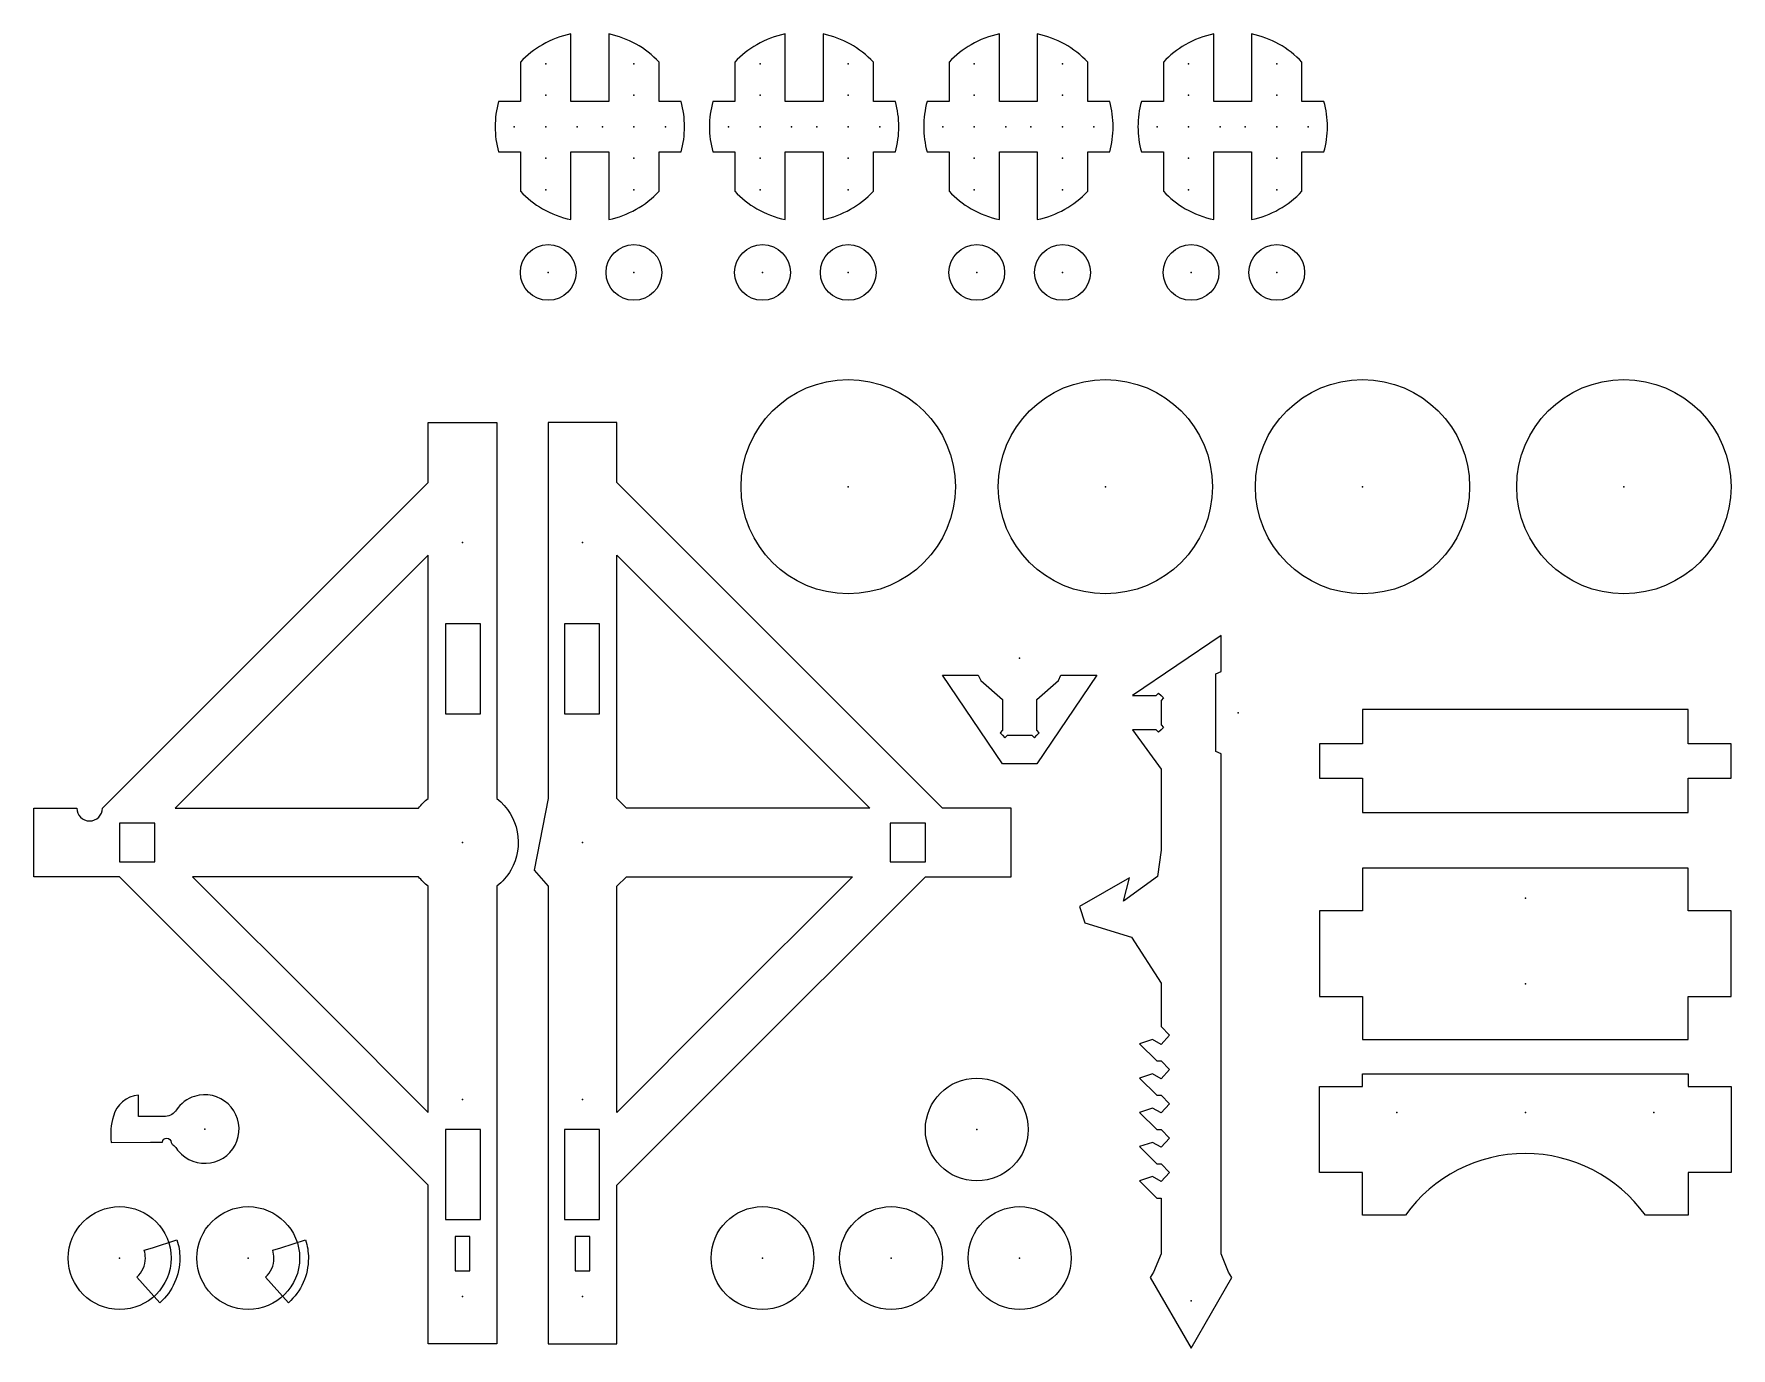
# Model space of a CAD drawing. Header units: millimetres. Extents: x 0 to 396, y -1 to 306.
import ezdxf

# ---------------------------------------------------------------- set-up
doc = ezdxf.new("R2010")
doc.units = ezdxf.units.MM
for name, color, linetype in [('CATAPULTE', 70, 'Continuous'), ('CHASSIS', 70, 'Continuous'), ('DIVERS_MECANIQUE', 70, 'Continuous'), ('ROUES', 70, 'Continuous'), ('TRAVERSES', 70, 'Continuous')]:
    doc.layers.add(name, color=color, linetype=linetype)

msp = doc.modelspace()

# ---------------------------------------------------------------- linework, layer by layer
at = {"layer": 'CATAPULTE'}
for points in [[(263, 74, 0), (265, 72, 0), (263, 69.86, 0), (261, 71, 0), (258, 70, 0), (262, 66, 0), (263, 66, 0), (265, 64, 0), (263, 61.86, 0), (261, 63, 0), (258, 62, 0), (262, 58, 0), (263, 58, 0), (265, 56, 0), (263, 53.86, 0), (261, 55, 0), (258, 54, 0), (262, 50, 0), (263, 50, 0), (265, 48, 0), (263, 45.86, 0), (261, 47, 0), (258, 46, 0), (262, 42, 0), (263, 42, 0), (265, 40, 0), (263, 37.86, 0), (261, 39, 0), (258, 38, 0), (262, 34, 0), (263, 34, 0), (263, 20.97, 0), (261.27, 16.7, 0), (260.47, 15.5, 0), (270, -1, 0), (279.53, 15.5, 0), (278.73, 16.7, 0), (277, 20.97, 0), (277, 80, 0), (277, 117.27, 0), (277, 122.27, 0), (277, 137.63, 0), (275.78, 138.23, 0), (275.78, 156.31, 0), (277, 156.91, 0), (277, 165.27, 0), (256.32, 151.27, 0), (261.85, 151.27, 0), (262.43, 151.84, 0), (263, 151.27, 0), (263.57, 150.7, 0), (263, 150.12, 0), (263, 144.41, 0), (263.57, 143.84, 0), (263, 143.27, 0), (262.43, 142.7, 0), (261.85, 143.27, 0), (256.32, 143.27, 0), (263, 134.07, 0), (263, 121.27, 0), (263, 117.27, 0), (263, 115.19, 0), (262.19, 109.06, 0), (254.25, 103.26, 0), (255.62, 108.75, 0), (243.94, 102.04, 0), (245.21, 98.24, 0), (256.11, 94.9, 0), (263, 84.14, 0), (263, 80, 0)], [(226, 135.32, 0), (212, 156, 0), (220.36, 156, 0), (220.96, 154.78, 0), (226, 150.36, 0), (226, 148.36, 0), (226, 143.15, 0), (225.43, 142.57, 0), (226, 142, 0), (226.57, 141.43, 0), (227.15, 142, 0), (230, 142, 0), (232.85, 142, 0), (233.43, 141.43, 0), (234, 142, 0), (234.57, 142.57, 0), (234, 143.15, 0), (234, 148.36, 0), (234, 150.36, 0), (239.04, 154.78, 0), (239.64, 156, 0), (248, 156, 0), (234, 135.32, 0)]]:
    msp.add_polyline3d(points, close=True, dxfattribs=at)
for p in [(230, 160), (281, 147.27), (270, 10)]:
    msp.add_point(p, dxfattribs=at)
at = {"layer": 'CHASSIS'}
for points in [[(16, 125), (23.49, 132.49), (78, 187), (92, 201), (92, 207), (92, 215), (108, 215), (108, 207), (108, 197), (108, 127.25, -0.373985), (111.26, 110.5, -0.096378), (108, 106.75), (108, 47), (108, 7), (108, 0), (92, 0), (92, 7), (92, 15), (92, 29), (92, 37), (68, 61), (20, 109), (12, 109), (0, 109), (0, 125), (10, 125, 1)], [(92, 127.25), (92, 170.03), (92, 184.03), (78, 170.03), (32.97, 125), (46.97, 125), (89.75, 125, -0.061339)], [(89.75, 109), (60.97, 109), (36.97, 109), (68, 77.97), (92, 53.97), (92, 63.97), (92, 77.97), (92, 106.75, -0.061339)]]:
    msp.add_lwpolyline(points, format="xyb", close=True, dxfattribs=at)
for points in [[(96, 147), (104.2, 147), (104.2, 168), (96, 168)], [(123.8, 147), (132, 147), (132, 168), (123.8, 168)], [(20, 112.5), (28.2, 112.5), (28.2, 121.5), (20, 121.5)], [(199.8, 112.5), (208, 112.5), (208, 121.5), (199.8, 121.5)], [(96, 29), (104.2, 29), (104.2, 50), (96, 50)], [(123.8, 29), (132, 29), (132, 50), (123.8, 50)], [(98.3, 17), (101.7, 17), (101.7, 25), (98.3, 25)], [(126.3, 17), (129.7, 17), (129.7, 25), (126.3, 25)]]:
    msp.add_lwpolyline(points, close=True, dxfattribs=at)
for points in [[(212, 125, 0), (204.51, 132.49, 0), (150, 187, 0), (136, 201, 0), (136, 207, 0), (136, 215, 0), (120, 215, 0), (120, 207, 0), (120, 197, 0), (120, 127.25, 0), (116.74, 110.5, 0), (120, 106.75, 0), (120, 47, 0), (120, 7, 0), (120, 0, 0), (136, 0, 0), (136, 7, 0), (136, 15, 0), (136, 29, 0), (136, 37, 0), (160, 61, 0), (208, 109, 0), (216, 109, 0), (228, 109, 0), (228, 125, 0), (218, 125, 0)], [(136, 127.25, 0), (136, 170.03, 0), (136, 184.03, 0), (150, 170.03, 0), (195.03, 125, 0), (181.03, 125, 0), (138.25, 125, 0)], [(138.25, 109, 0), (167.03, 109, 0), (191.03, 109, 0), (160, 77.97, 0), (136, 53.97, 0), (136, 63.97, 0), (136, 77.97, 0), (136, 106.75, 0)]]:
    msp.add_polyline3d(points, close=True, dxfattribs=at)
for p in [(100, 187), (128, 187), (100, 117), (128, 117), (100, 57), (128, 57), (100, 11), (128, 11)]:
    msp.add_point(p, dxfattribs=at)
at = {"layer": 'DIVERS_MECANIQUE'}
for points in [[(32.44, 46.42, -0.08705), (33.27, 45.57, 0.055682), (34.43, 44.23, 0.57735), (47.66, 48.33, 0.57735), (37.49, 57.74, 0.170854), (33.23, 54.57, -0.237798), (30.73, 53.06), (29.53, 53.05), (27.34, 53.04), (25.85, 53.04), (24.39, 53.03), (24.37, 58.03, 0.315409), (18.53, 53.11, 0.095901), (18, 47), (27.22, 47.04), (27.37, 47.04), (30, 47.06, -0.93261), (32, 47, 0.111487)], [(27.63, 22.42), (33.38, 24.24, -0.076855), (34.04, 20, -0.212451), (29.4, 9.57), (25.36, 14.06), (24.02, 15.54, 0.212451), (26, 20, 0.076855), (25.72, 21.81)], [(57.63, 22.42), (63.38, 24.24, -0.076855), (64.04, 20, -0.212451), (59.4, 9.57), (55.36, 14.06), (54.02, 15.54, 0.212451), (56, 20, 0.076855), (55.72, 21.81)]]:
    msp.add_lwpolyline(points, format="xyb", close=True, dxfattribs=at)
msp.add_lwpolyline([(32.44, 46.42, 0.017627), (32.54, 46.35)], format="xyb", dxfattribs=at)
for centre in [(220, 50), (20, 20), (50, 20), (170, 20), (200, 20), (230, 20)]:
    msp.add_circle(centre, 12, dxfattribs=at)
for p in [(39.86, 50.1), (220, 50), (20, 20), (50, 20), (170, 20), (200, 20), (230, 20)]:
    msp.add_point(p, dxfattribs=at)
at = {"layer": 'ROUES'}
for points in [[(145.88, 299.06, 0.156233), (134.12, 305.65), (134.12, 289.88), (125.3, 289.88), (125.3, 305.65, 0.080849), (118.66, 303.14, 0.074444), (113.54, 299.06), (113.54, 289.88), (108.41, 289.88, 0.13548), (108.41, 278.12), (113.54, 278.12), (113.54, 268.94, 0.074444), (118.66, 264.86, 0.080849), (125.3, 262.35), (125.3, 278.12), (134.12, 278.12), (134.12, 262.35, 0.156233), (145.88, 268.94), (145.88, 278.12), (151.01, 278.12, 0.067432), (151.81, 284, 0.067432), (151.01, 289.88), (145.88, 289.88)], [(195.88, 299.06, 0.156233), (184.12, 305.65), (184.12, 289.88), (175.3, 289.88), (175.3, 305.65, 0.080849), (168.66, 303.14, 0.074444), (163.54, 299.06), (163.54, 289.88), (158.41, 289.88, 0.13548), (158.41, 278.12), (163.54, 278.12), (163.54, 268.94, 0.074444), (168.66, 264.86, 0.080849), (175.3, 262.35), (175.3, 278.12), (184.12, 278.12), (184.12, 262.35, 0.156233), (195.88, 268.94), (195.88, 278.12), (201.01, 278.12, 0.067432), (201.81, 284, 0.067432), (201.01, 289.88), (195.88, 289.88)], [(245.88, 299.06, 0.156233), (234.12, 305.65), (234.12, 289.88), (225.3, 289.88), (225.3, 305.65, 0.080849), (218.66, 303.14, 0.074444), (213.54, 299.06), (213.54, 289.88), (208.41, 289.88, 0.13548), (208.41, 278.12), (213.54, 278.12), (213.54, 268.94, 0.074444), (218.66, 264.86, 0.080849), (225.3, 262.35), (225.3, 278.12), (234.12, 278.12), (234.12, 262.35, 0.156233), (245.88, 268.94), (245.88, 278.12), (251.01, 278.12, 0.067432), (251.81, 284, 0.067432), (251.01, 289.88), (245.88, 289.88)], [(295.88, 299.06, 0.156233), (284.12, 305.65), (284.12, 289.88), (275.3, 289.88), (275.3, 305.65, 0.080849), (268.66, 303.14, 0.074444), (263.54, 299.06), (263.54, 289.88), (258.41, 289.88, 0.13548), (258.41, 278.12), (263.54, 278.12), (263.54, 268.94, 0.074444), (268.66, 264.86, 0.080849), (275.3, 262.35), (275.3, 278.12), (284.12, 278.12), (284.12, 262.35, 0.156233), (295.88, 268.94), (295.88, 278.12), (301.01, 278.12, 0.067432), (301.81, 284, 0.067432), (301.01, 289.88), (295.88, 289.88)]]:
    msp.add_lwpolyline(points, format="xyb", close=True, dxfattribs=at)
for centre, radius in [((120, 250), 6.5), ((140, 250), 6.5), ((170, 250), 6.5), ((190, 250), 6.5), ((220, 250), 6.5), ((240, 250), 6.5), ((270, 250), 6.5), ((290, 250), 6.5), ((190, 200), 25), ((250, 200), 25), ((310, 200), 25), ((371, 200), 25)]:
    msp.add_circle(centre, radius, dxfattribs=at)
for p in [(119.42, 298.7), (140, 298.7), (169.42, 298.7), (190, 298.7), (219.42, 298.7), (240, 298.7), (269.42, 298.7), (290, 298.7), (119.42, 291.35), (140, 291.35), (169.42, 291.35), (190, 291.35), (219.42, 291.35), (240, 291.35), (269.42, 291.35), (290, 291.35), (112.07, 284), (119.42, 284), (126.77, 284), (132.65, 284), (140, 284), (147.35, 284), (162.07, 284), (169.42, 284), (176.77, 284), (182.65, 284), (190, 284), (197.35, 284), (212.07, 284), (219.42, 284), (226.77, 284), (232.65, 284), (240, 284), (247.35, 284), (262.07, 284), (269.42, 284), (276.77, 284), (282.65, 284), (290, 284), (297.35, 284), (119.42, 276.65), (140, 276.65), (169.42, 276.65), (190, 276.65), (219.42, 276.65), (240, 276.65), (269.42, 276.65), (290, 276.65), (119.42, 269.3), (140, 269.3), (169.42, 269.3), (190, 269.3), (219.42, 269.3), (240, 269.3), (269.42, 269.3), (290, 269.3), (120, 250), (140, 250), (170, 250), (190, 250), (220, 250), (240, 250), (270, 250), (290, 250), (190, 200), (250, 200), (310, 200), (371, 200)]:
    msp.add_point(p, dxfattribs=at)
at = {"layer": 'TRAVERSES'}
msp.add_lwpolyline([(340, 71), (341, 71), (343, 71), (386, 71), (386, 81), (396, 81), (396, 101), (386, 101), (386, 111), (343, 111), (341, 111), (340, 111), (310, 111), (310, 101), (300, 101), (300, 81), (310, 81), (310, 71)], close=True, dxfattribs=at)
msp.add_lwpolyline([(310, 60), (310, 63), (340, 63), (343, 63), (386, 63), (386, 60), (396, 60), (396, 40), (386, 40), (386, 30), (376, 30, 0.514112), (320, 30), (310, 30), (310, 40), (300, 40), (300, 60)], format="xyb", close=True, dxfattribs=at)
msp.add_polyline3d([(340, 148, 0), (310, 148, 0), (310, 144, 0), (310, 140, 0), (300, 140, 0), (300, 132, 0), (310, 132, 0), (310, 128, 0), (310, 124, 0), (340, 124, 0), (341, 124, 0), (343, 124, 0), (386, 124, 0), (386, 128, 0), (386, 132, 0), (396, 132, 0), (396, 140, 0), (386, 140, 0), (386, 144, 0), (386, 148, 0), (343, 148, 0), (341, 148, 0)], close=True, dxfattribs=at)
for p in [(348, 104), (348, 84), (318, 54), (348, 54), (378, 54)]:
    msp.add_point(p, dxfattribs=at)

doc.saveas('drawing.dxf')
